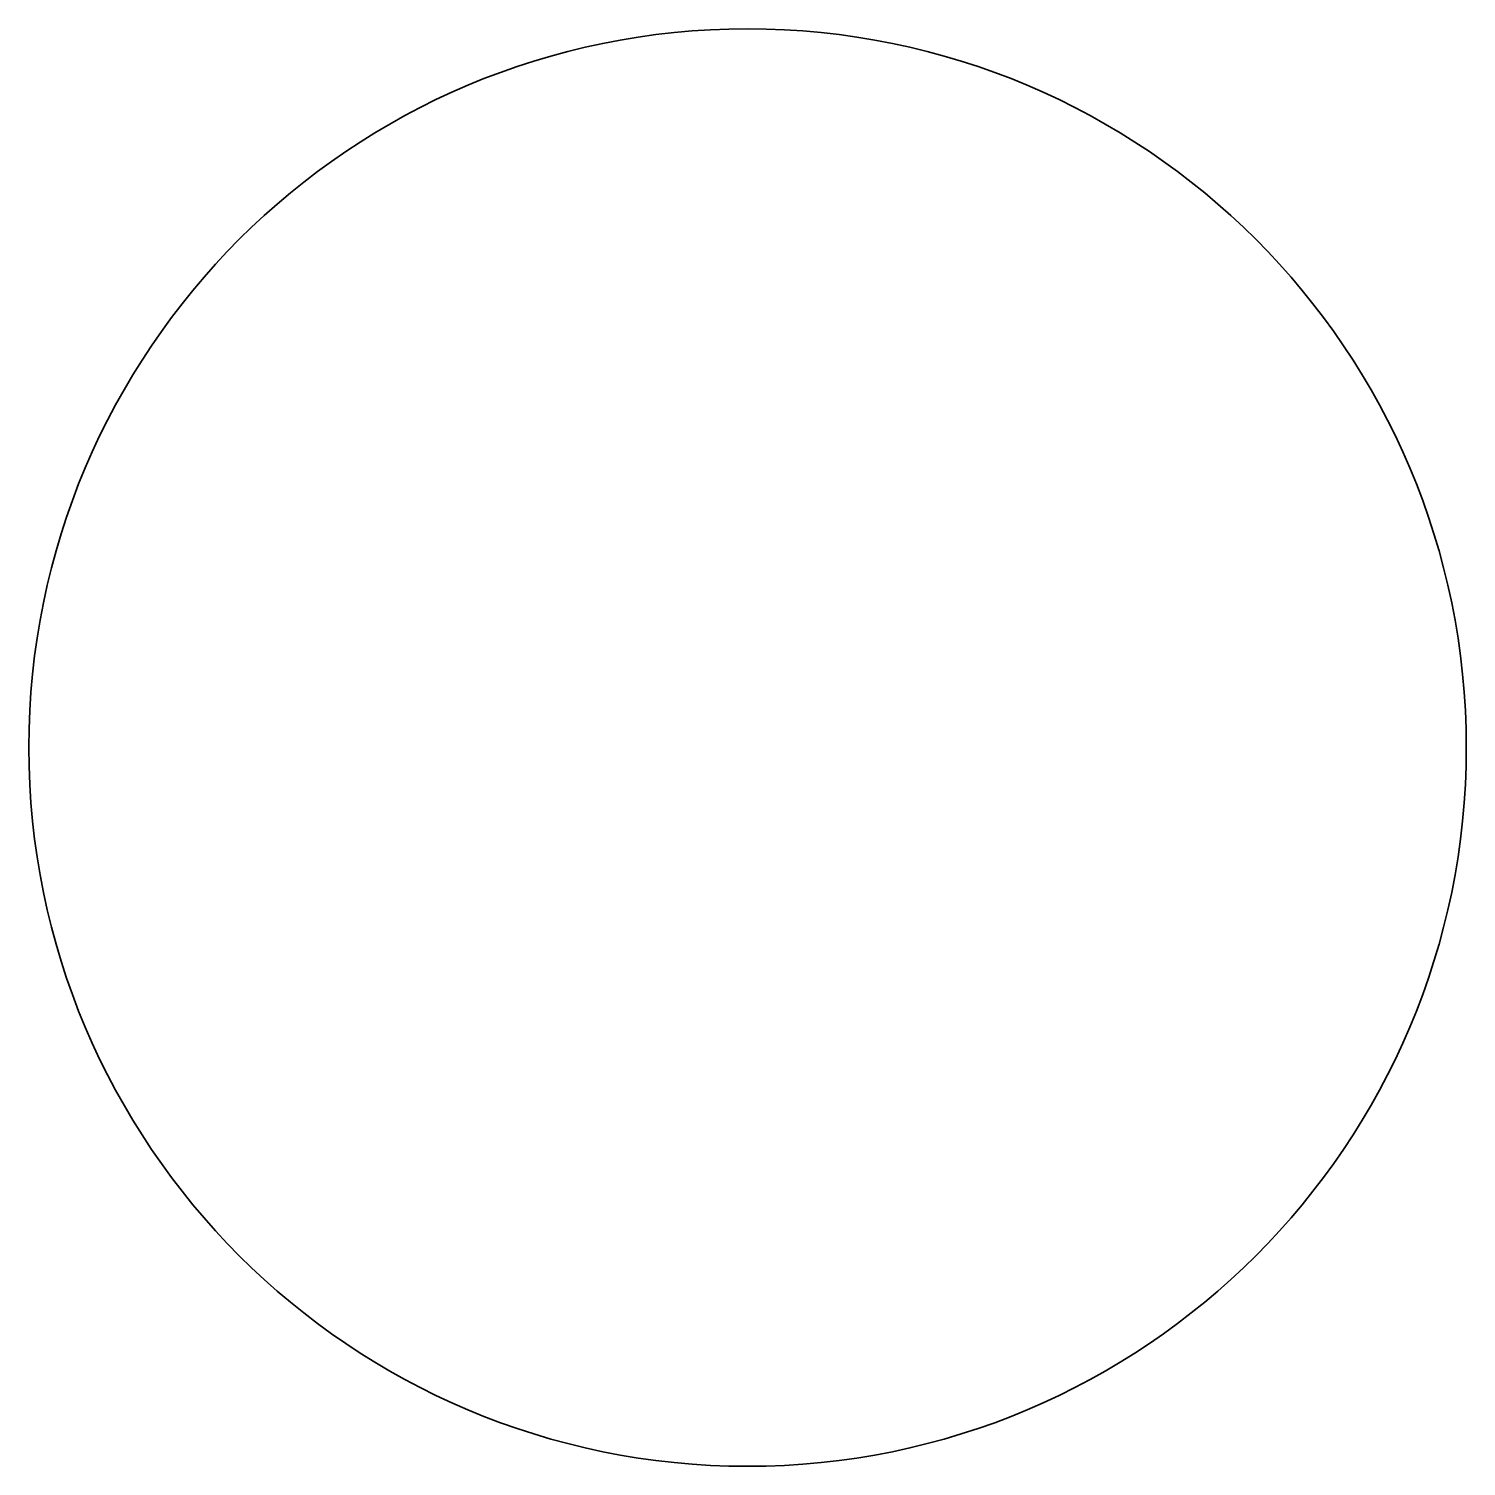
# Model space of a CAD drawing. Header units: centimetres. Extents: x 0 to 15, y -15 to 0.
import ezdxf

# ---------------------------------------------------------------- set-up
doc = ezdxf.new("R2010")
doc.units = ezdxf.units.CM
doc.header["$MEASUREMENT"] = 0
doc.layers.add('Layer 1', color=7, linetype='Continuous', lineweight=0)

msp = doc.modelspace()

# ---------------------------------------------------------------- linework, layer by layer
at = {"layer": 'Layer 1', "color": 250, "lineweight": 35, "true_color": 0x231f20}
msp.add_circle((7.507, -7.512), 7.5, dxfattribs=at)

doc.saveas('drawing.dxf')
